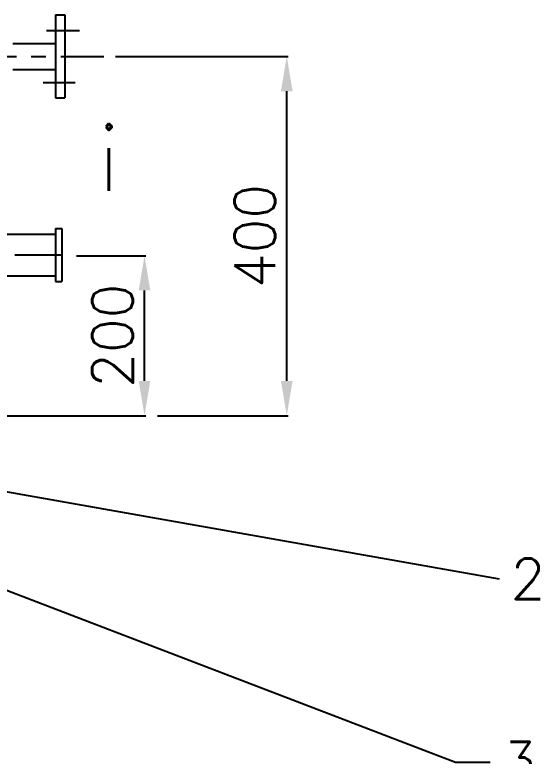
# Model space of a CAD drawing. Header units: millimetres. Extents: x -15295 to -9807, y 801 to 4683.
# Drawn here: x -13749 to -13296, y 1647 to 2286 of the extents above; entities that cross this region are included whole.
import ezdxf

# ---------------------------------------------------------------- set-up
doc = ezdxf.new("R2010")
doc.units = ezdxf.units.MM
doc.linetypes.add('CENTERX2', pattern=[101.6, 63.5, -12.7, 12.7, -12.7])
doc.layers.add('点划线', color=1, linetype='CENTERX2')
doc.layers.add('细实线', color=7, linetype='Continuous')
doc.styles.get("Standard").update_dxf_attribs({"font": 'txt.shx', "height": 35})
doc.dimstyles.new('ISO-25', dxfattribs={"dimtxt": 1, "dimasz": 30, "dimexe": 1.25, "dimexo": 10, "dimgap": 10, "dimtad": 1, "dimtxsty": 'Standard', "dimcen": 2.5, "dimadec": 0, "dimazin": 0, "dimtfac": 1, "dimtmove": 0, "dimatfit": 3, "dimfxl": 0, "dimarcsym": 0})

# ---------------------------------------------------------------- blocks, each defined once
blk = doc.blocks.new('*D8')
at = {"color": 0, "lineweight": -2}
for p, q in [((-13695.81, 2078.59), (-13635.86, 2078.59)), ((-13637.11, 1970.57), (-13637.11, 2048.59)), ((-13763.65, 1940.57), (-13635.86, 1940.57))]:
    blk.add_line(p, q, dxfattribs=at)
at = {"color": 0}
for points in [[(-13642.11, 2048.59), (-13632.11, 2048.59), (-13637.11, 2078.59)], [(-13642.11, 1970.57), (-13632.11, 1970.57), (-13637.11, 1940.57)]]:
    blk.add_solid(points, dxfattribs=at)
at = {"layer": 'Defpoints', "color": 0}
for p in [(-13705.81, 2078.59), (-13637.11, 2078.59), (-13773.65, 1940.57)]:
    blk.add_point(p, dxfattribs=at)
at = {"color": 0, "insert": (-13664.61, 2009.58), "char_height": 35, "attachment_point": 5, "rotation": 90}
blk.add_mtext('200', dxfattribs=at)
blk = doc.blocks.new('_None')
blk = doc.blocks.new('*D9')
at = {"color": 0, "lineweight": -2}
for p, q in [((-13662.24, 2250.47), (-13513.11, 2250.47)), ((-13514.36, 1970.57), (-13514.36, 2220.47)), ((-13625.86, 1940.57), (-13513.11, 1940.57))]:
    blk.add_line(p, q, dxfattribs=at)
at = {"color": 0}
for points in [[(-13519.36, 2220.47), (-13509.36, 2220.47), (-13514.36, 2250.47)], [(-13519.36, 1970.57), (-13509.36, 1970.57), (-13514.36, 1940.57)]]:
    blk.add_solid(points, dxfattribs=at)
at = {"layer": 'Defpoints', "color": 0}
for p in [(-13672.24, 2250.47), (-13514.36, 2250.47), (-13635.86, 1940.57)]:
    blk.add_point(p, dxfattribs=at)
at = {"color": 0, "insert": (-13541.86, 2095.52), "char_height": 35, "attachment_point": 5, "rotation": 90}
blk.add_mtext('400', dxfattribs=at)

msp = doc.modelspace()

# ---------------------------------------------------------------- linework, layer by layer
for p, q in [((-13713.875, 2286.312), (-13713.875, 2214.632)), ((-13713.875, 2286.312), (-13705.811, 2286.312)), ((-13705.811, 2286.312), (-13705.811, 2214.632)), ((-13750.611, 2261.672), (-13713.875, 2261.672)), ((-13750.611, 2239.272), (-13713.875, 2239.272)), ((-13713.875, 2214.632), (-13705.811, 2214.632))]:
    msp.add_line(p, q)
at = {"linetype": 'ByBlock'}
for p, q in [((-13777.636, 2097.232), (-13713.734, 2097.232)), ((-13713.734, 2101.974), (-13708.315, 2101.974)), ((-13713.734, 2101.974), (-13713.734, 2056.45)), ((-13708.315, 2101.974), (-13708.315, 2056.45)), ((-13748.961, 2079.212), (-13708.315, 2079.212)), ((-13777.636, 2061.192), (-13713.734, 2061.192)), ((-13713.734, 2056.45), (-13708.315, 2056.45))]:
    msp.add_line(p, q, dxfattribs=at)
at = {"layer": '点划线'}
for p, q in [((-13721.662, 2272.872), (-13693.147, 2272.872)), ((-13810.988, 2250.472), (-13672.236, 2250.472)), ((-13724.513, 2228.072), (-13696.814, 2228.072))]:
    msp.add_line(p, q, dxfattribs=at)

# ---------------------------------------------------------------- texts
at = {"insert": (-13677.202, 2189.628), "char_height": 55, "width": 494.42099, "attachment_point": 1}
msp.add_mtext('i', dxfattribs=at)
at = {"layer": '细实线', "color": 3, "char_height": 35, "attachment_point": 1}
for s, insert in [('2', (-13321.288, 1817.4)), ('3', (-13328.803, 1659.182))]:
    msp.add_mtext(s, dxfattribs=dict(at, insert=insert))

# ---------------------------------------------------------------- dimensions: what is measured, and where the dimension line sits
dim = msp.add_linear_dim(base=(-13514.356, 2250.472), p1=(-13635.861, 1940.574), p2=(-13672.236, 2250.472), angle=90, text='400', dimstyle='ISO-25', override={"dimldrblk": 'None'})
dim.commit()
dim.dimension.update_dxf_attribs({"geometry": '*D9', "text_midpoint": (-13541.856, 2095.523)})
dim = msp.add_linear_dim(base=(-13637.111, 2078.587), p1=(-13773.651, 1940.574), p2=(-13705.811, 2078.587), angle=90, text='200', dimstyle='ISO-25', override={"dimldrblk": 'None'})
dim.commit()
dim.dimension.update_dxf_attribs({"geometry": '*D8', "text_midpoint": (-13637.111, 2009.58), "dimtype": 160})

# ---------------------------------------------------------------- leaders
at = {"layer": '细实线', "color": 3, "annotation_type": 0, "has_hookline": 1, "hookline_direction": 0, "text_width": 23.333}
for points in [[(-13785.805, 1880.176), (-13331.288, 1799.9)], [(-13866.639, 1832.603), (-13368.803, 1641.682), (-13338.803, 1641.682)]]:
    msp.add_leader(points, dimstyle='ISO-25', override={"dimgap": 10, "dimtad": 0, "dimldrblk": 'None'}, dxfattribs=at)

doc.saveas('drawing.dxf')
